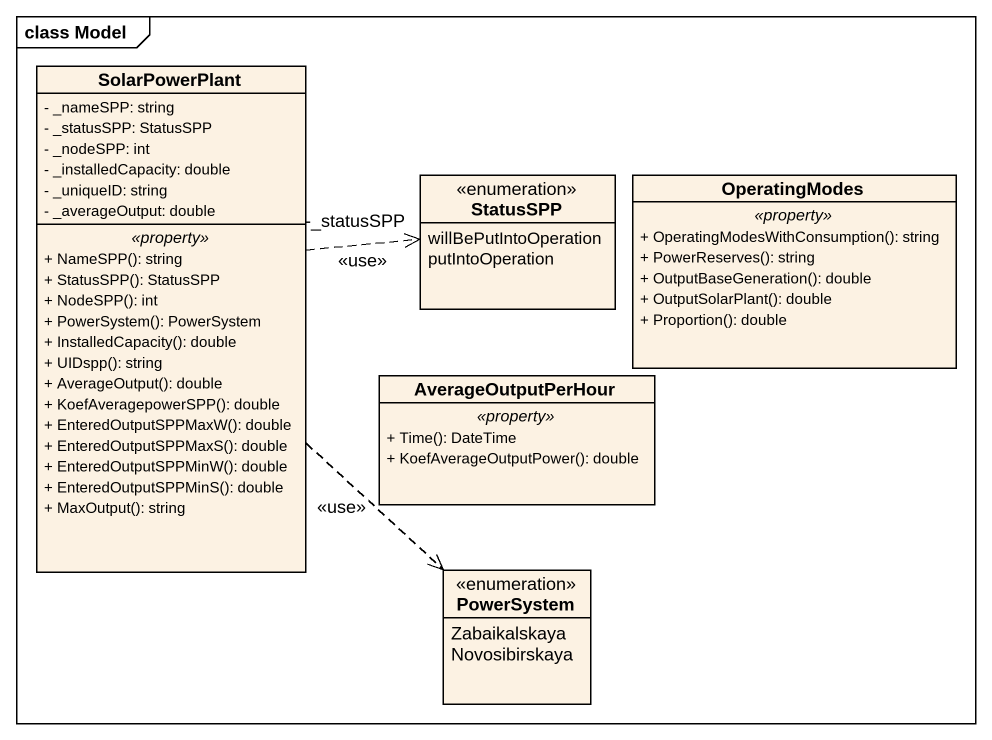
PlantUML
@startuml
mainframe class Model
hide circle
hide empty members
skinparam classAttributeIconSize 0
class SolarPowerPlant {
  - _nameSPP: string
  - _statusSPP: StatusSPP
  - _nodeSPP: int
  - _installedCapacity: double
  - _uniqueID: string
  - _averageOutput: double
  .. <<property>> ..
  + NameSPP(): string
  + StatusSPP(): StatusSPP
  + NodeSPP(): int
  + PowerSystem(): PowerSystem
  + InstalledCapacity(): double
  + UIDspp(): string
  + AverageOutput(): double
  + KoefAveragepowerSPP(): double
  + EnteredOutputSPPMaxW(): double
  + EnteredOutputSPPMaxS(): double
  + EnteredOutputSPPMinW(): double
  + EnteredOutputSPPMinS(): double
  + MaxOutput(): string
}
enum StatusSPP {
  willBePutIntoOperation
  putIntoOperation
}
class OperatingModes {
  .. <<property>> ..
  + OperatingModesWithConsumption(): string
  + PowerReserves(): string
  + OutputBaseGeneration(): double
  + OutputSolarPlant(): double
  + Proportion(): double
}
class AverageOutputPerHour {
  .. <<property>> ..
  + Time(): DateTime
  + KoefAverageOutputPower(): double
}
enum PowerSystem {
  Zabaikalskaya
  Novosibirskaya
}
SolarPowerPlant .right.> "-_statusSPP" StatusSPP : <<use>>
SolarPowerPlant ..> PowerSystem : <<use>>
@enduml
